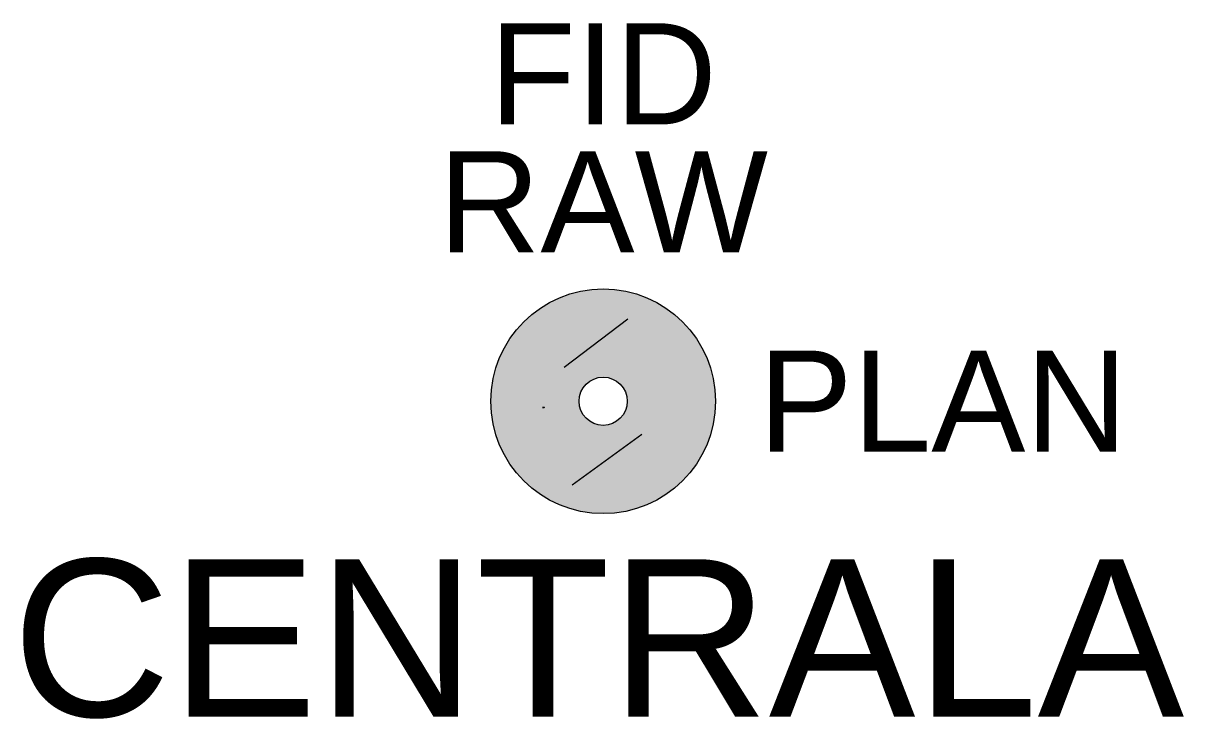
# Model space of a CAD drawing. Header units: millimetres. Extents: x -1032 to 1033, y -565 to 673.
import ezdxf
from ezdxf.enums import TextEntityAlignment as Align

# ---------------------------------------------------------------- set-up
doc = ezdxf.new("R2010")
doc.units = ezdxf.units.MM
doc.header["$LTSCALE"] = 0.25
doc.styles.add('opis_czujki', font='arial.ttf')
doc.styles.add('opis_czujki_2', font='arial.ttf')
doc.styles.add('ROMANS', font='ROMANS.shx', dxfattribs={"width": 0.8})

msp = doc.modelspace()

# ---------------------------------------------------------------- hatches: boundary and pattern name
h = msp.add_hatch(color=256)
h.paths.add_polyline_path([(-200, 0, 1), (200, 0, 1)])
h.paths.add_polyline_path([(42.9, 0, -1), (-42.9, 0, -1)], flags=16)

# ---------------------------------------------------------------- linework, layer by layer
for p, q in [((44, 146), (-69.4, 60)), ((68.7, -59), (-55, -149))]:
    msp.add_line(p, q)
for radius in [200, 42.9]:
    msp.add_circle((0, 0), radius)

# ---------------------------------------------------------------- texts
for tag, text, height, style, flags, p in [('FID', 'XX', 180, 'opis_czujki_2', 9, (0, 582.8)), ('RAW', 'XX', 180, 'opis_czujki_2', 9, (0, 354.9)), ('CENTRALA', 'xx', 280, 'opis_czujki', 8, (-9, -421.1))]:
    msp.add_attdef(tag, text=text, height=height, dxfattribs=dict(style=style, flags=flags)).set_placement(p, align=Align.MIDDLE_CENTER)
at = {"style": 'opis_czujki_2', "flags": 9}
msp.add_attdef('PLAN', (276.4, -89.8), 'xx', height=180, dxfattribs=at)
at = {"style": 'ROMANS', "width": 0.8, "flags": 13}
msp.add_attdef('TYP', (-108.1, -12.2), 'QN31', height=1.83, dxfattribs=at)

doc.saveas('drawing.dxf')
